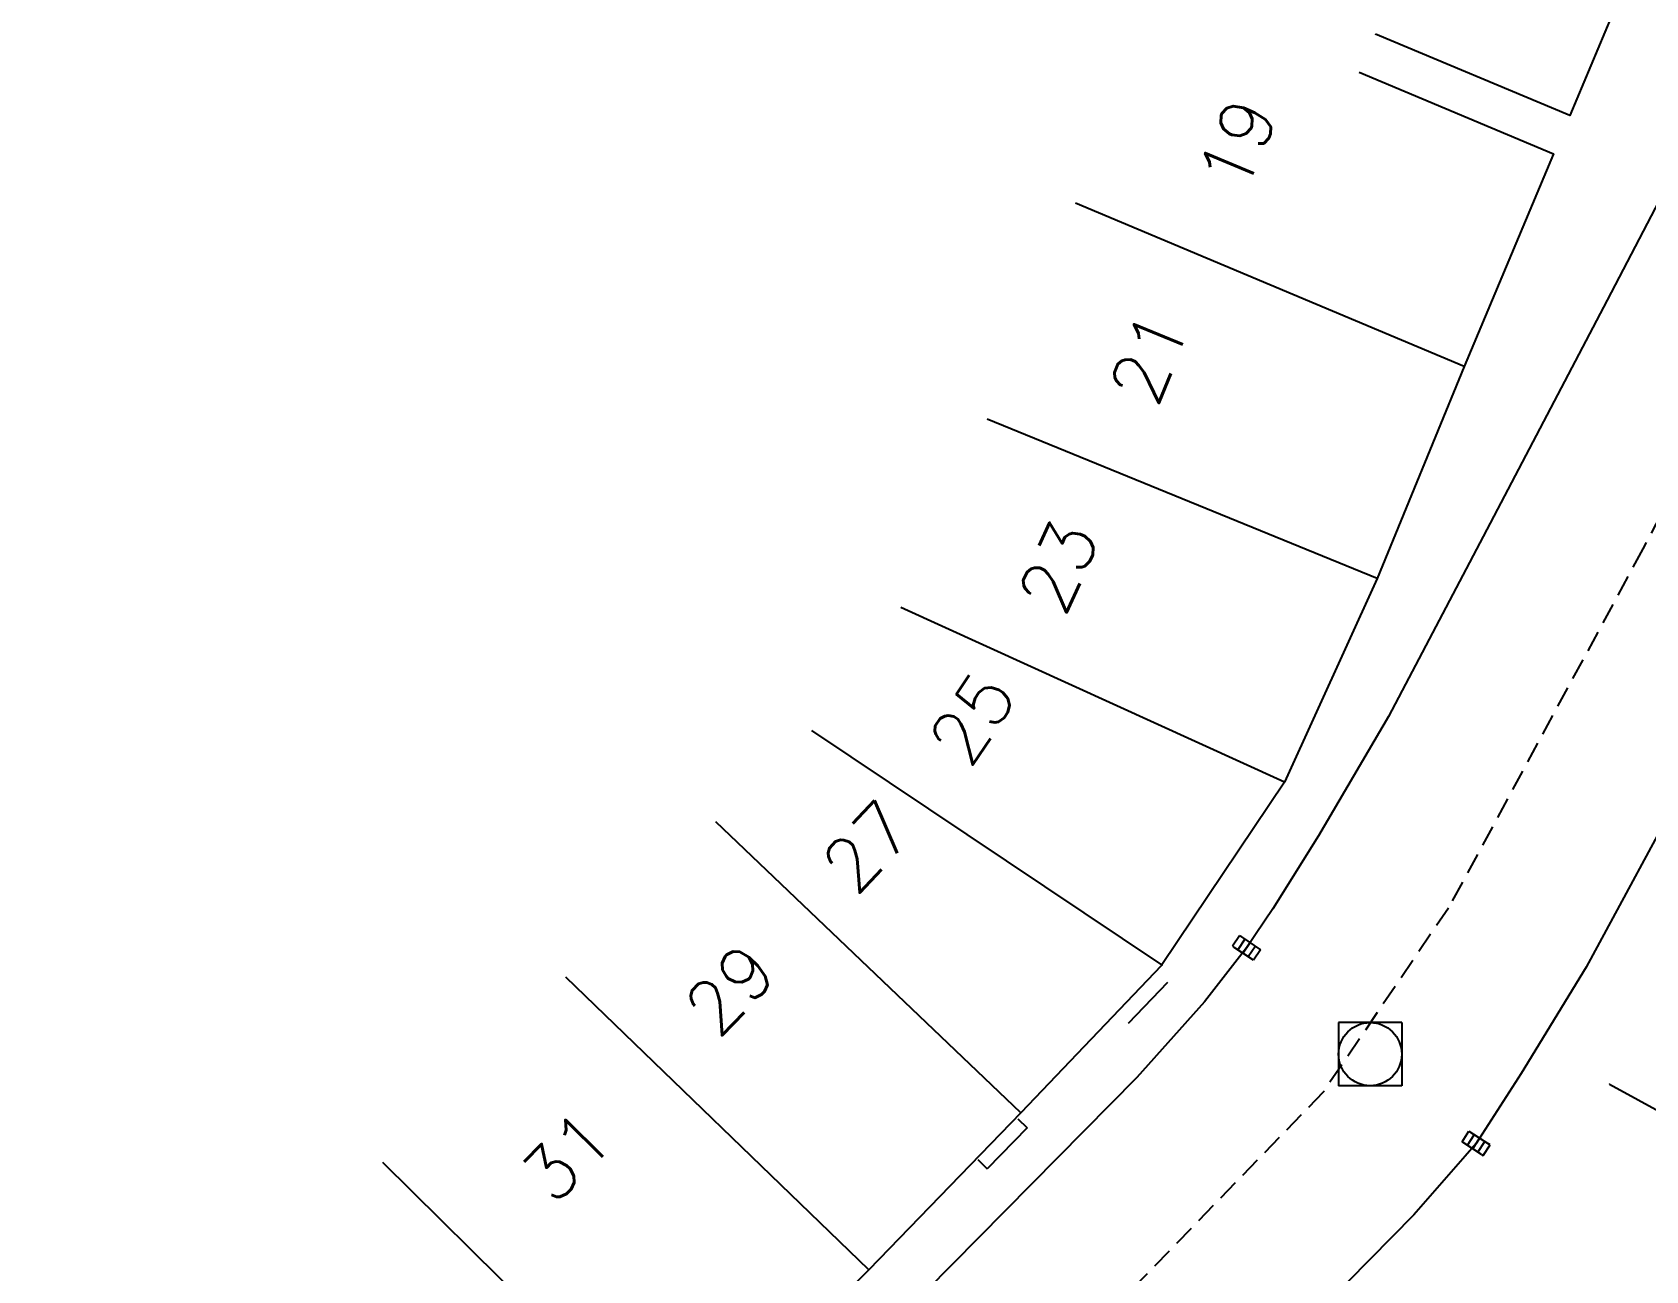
# Model space of a CAD drawing. Header units: millimetres. Extents: x 133000 to 134000, y 143000 to 144000.
# Drawn here: x 133282.66 to 133320.94, y 143760.26 to 143789.66 of the extents above; entities that cross this region are included whole.
import ezdxf
from ezdxf.enums import TextEntityAlignment as Align

# ---------------------------------------------------------------- set-up
doc = ezdxf.new("R2010")
doc.units = ezdxf.units.MM
doc.linetypes.add('DASHED', pattern=[0.75, 0.5, -0.25])
doc.layers.get('0').update_dxf_attribs({"linetype": 'CONTINUOUS'})
for name, color, linetype in [('W0001', 6, 'DASHED'), ('W0008', 7, 'CONTINUOUS'), ('W0100', 7, 'CONTINUOUS'), ('W0105', 7, 'CONTINUOUS'), ('W0322', 7, 'CONTINUOUS'), ('W0400', 7, 'CONTINUOUS'), ('W0420', 7, 'CONTINUOUS'), ('W0991', 7, 'CONTINUOUS'), ('W1102', 7, 'CONTINUOUS')]:
    doc.layers.add(name, color=color, linetype=linetype)
doc.styles.get("Standard").update_dxf_attribs({"font": 'romans.shx', "width": 0.85})

# ---------------------------------------------------------------- blocks, each defined once
blk = doc.blocks.new('T400')
for p, q in [((-0.15, 0.3), (0.15, 0.3)), ((-0.15, -0.25), (-0.15, 0.3)), ((-0.15, 0.15), (0.15, 0.15)), ((-0.15, 0), (0.15, 0)), ((0.15, 0.3), (0.15, -0.25)), ((-0.15, -0.15), (0.15, -0.15)), ((-0.15, -0.25), (-0.15, -0.3)), ((-0.15, -0.3), (0.15, -0.3)), ((0.15, -0.3), (0.15, -0.25))]:
    blk.add_line(p, q)
blk = doc.blocks.new('T420')
for p, q in [((0.75, 0.75), (-0.75, 0.75)), ((-0.75, 0.75), (-0.75, -0.75)), ((0.75, 0.75), (0.75, -0.75)), ((0.75, -0.75), (-0.75, -0.75))]:
    blk.add_line(p, q)
blk.add_ellipse((0, 0), major_axis=(-0.53, 0.53), ratio=1, start_param=3.926991, end_param=10.210176)

msp = doc.modelspace()

# ---------------------------------------------------------------- linework, layer by layer
at = {"layer": 'W0001'}
msp.add_lwpolyline([(133389.322, 143888.003), (133383.15, 143882.026), (133378.674, 143875.413), (133369.116, 143863.47), (133365.053, 143857.63), (133361.076, 143851.038), (133358.18, 143846.159), (133351.298, 143834.346), (133344.542, 143822.232), (133338.082, 143810.222), (133331.396, 143797.477), (133320.876, 143777.398), (133316.262, 143768.869), (133313.292, 143764.498), (133305.722, 143756.688), (133295.024, 143745.842), (133282.753, 143733.479)], dxfattribs=at)
at = {"layer": 'W0008'}
for points in [[(133343.336, 143827.729), (133340.281, 143821.93), (133337.123, 143815.95), (133333.688, 143809.472), (133330.02, 143802.603), (133326.133, 143794.992), (133324.229, 143791.335), (133322.313, 143787.684), (133320.03, 143783.303), (133317.085, 143777.691), (133314.843, 143773.42), (133313.182, 143770.585), (133312.098, 143768.853), (133311.474, 143767.922), (133310.477, 143766.647), (133308.869, 143764.846), (133293.861, 143749.642), (133289.975, 143745.731), (133286.355, 143742.123), (133283.323, 143739.044), (133280.205, 143735.89)], [(133343.576, 143813.071), (133340.673, 143807.567), (133338.368, 143803.159), (133336.479, 143799.484), (133331.006, 143789.12), (133325.323, 143778.341), (133321.957, 143771.959), (133319.532, 143767.464), (133317.992, 143764.944), (133316.92, 143763.282), (133316.66, 143762.981), (133315.442, 143761.585), (133294.028, 143739.836), (133289.505, 143735.282), (133285.301, 143731.068)]]:
    msp.add_lwpolyline(points, dxfattribs=at)
at = {"layer": 'W0100'}
for points in [[(133320.636, 143791.252), (133319.141, 143787.683), (133314.529, 143789.615), (133314.529, 143789.615), (133314.529, 143789.615), (133314.529, 143789.615), (133314.529, 143789.615), (133314.529, 143789.615), (133314.529, 143789.615), (133314.529, 143789.615), (133314.529, 143789.615), (133314.529, 143789.615), (133314.529, 143789.615), (133314.529, 143789.615), (133314.529, 143789.615), (133314.529, 143789.615), (133314.529, 143789.615), (133314.529, 143789.615), (133314.529, 143789.615), (133314.529, 143789.615), (133314.529, 143789.615), (133314.529, 143789.615), (133314.529, 143789.615), (133314.529, 143789.615), (133314.529, 143789.615), (133314.529, 143789.615), (133314.529, 143789.615), (133314.529, 143789.615), (133314.529, 143789.615), (133314.529, 143789.615), (133314.529, 143789.615), (133314.529, 143789.615), (133314.529, 143789.615), (133314.529, 143789.615), (133314.529, 143789.615), (133314.529, 143789.615), (133314.529, 143789.615), (133314.529, 143789.615), (133314.529, 143789.615), (133314.529, 143789.615), (133314.529, 143789.615), (133314.529, 143789.615), (133314.529, 143789.615), (133314.529, 143789.615), (133314.529, 143789.615), (133314.529, 143789.615), (133314.529, 143789.615), (133314.529, 143789.615), (133314.529, 143789.615), (133314.529, 143789.615), (133314.529, 143789.615), (133314.529, 143789.615), (133314.529, 143789.615), (133314.529, 143789.615), (133314.529, 143789.615), (133314.529, 143789.615), (133314.529, 143789.615), (133314.529, 143789.615), (133314.529, 143789.615), (133314.529, 143789.615), (133314.529, 143789.615), (133314.529, 143789.615), (133314.529, 143789.615), (133314.529, 143789.615), (133314.529, 143789.615), (133314.529, 143789.615), (133314.529, 143789.615), (133314.529, 143789.615), (133314.529, 143789.615), (133314.529, 143789.615), (133314.529, 143789.615), (133314.529, 143789.615), (133314.529, 143789.615), (133314.529, 143789.615), (133314.529, 143789.615), (133314.529, 143789.615), (133314.529, 143789.615), (133314.529, 143789.615), (133314.529, 143789.615), (133314.529, 143789.615), (133314.529, 143789.615), (133314.529, 143789.615), (133314.529, 143789.615), (133314.529, 143789.615), (133314.529, 143789.615), (133314.529, 143789.615), (133314.529, 143789.615), (133314.529, 143789.615), (133314.529, 143789.615), (133314.529, 143789.615), (133314.529, 143789.615), (133314.529, 143789.615), (133314.529, 143789.615), (133314.529, 143789.615), (133314.529, 143789.615), (133314.529, 143789.615), (133314.529, 143789.615), (133314.529, 143789.615), (133314.529, 143789.615), (133314.529, 143789.615), (133314.529, 143789.615), (133314.529, 143789.615), (133314.529, 143789.615), (133314.529, 143789.615), (133314.529, 143789.615), (133314.529, 143789.615), (133314.529, 143789.615), (133314.529, 143789.615), (133314.529, 143789.615), (133314.529, 143789.615), (133314.529, 143789.615), (133314.529, 143789.615), (133314.529, 143789.615), (133314.529, 143789.615), (133314.529, 143789.615), (133314.529, 143789.615), (133314.529, 143789.615), (133314.529, 143789.615)], [(133314.148, 143788.711), (133318.757, 143786.773), (133316.634, 143781.724), (133314.574, 143776.689), (133312.372, 143771.859), (133309.465, 143767.519), (133309.456, 143767.51), (133306.119, 143764.012), (133302.513, 143760.282), (133298.095, 143755.804), (133293.575, 143751.219), (133290.739, 143748.365), (133286.756, 143744.335), (133283.87, 143741.622), (133280.313, 143738.115)]]:
    msp.add_lwpolyline(points, dxfattribs=at)
at = {"layer": 'W0105'}
for p, q in [((133309.601, 143767.103), (133308.663, 143766.13)), ((133306.047, 143763.864), (133306.264, 143763.649)), ((133306.264, 143763.649), (133305.321, 143762.681)), ((133305.097, 143762.902), (133305.321, 143762.681))]:
    msp.add_line(p, q, dxfattribs=at)
at = {"layer": 'W0322'}
for points in [[(133320.085, 143764.689), (133320.085, 143764.689), (133320.085, 143764.689), (133320.085, 143764.689), (133320.085, 143764.689), (133320.085, 143764.689), (133320.085, 143764.689), (133320.085, 143764.689), (133320.085, 143764.689), (133320.085, 143764.689), (133320.085, 143764.689), (133320.085, 143764.689), (133320.085, 143764.689), (133320.085, 143764.689), (133320.085, 143764.689), (133320.085, 143764.689), (133320.085, 143764.689), (133320.085, 143764.689), (133320.085, 143764.689), (133320.085, 143764.689), (133320.085, 143764.689), (133320.085, 143764.689), (133320.085, 143764.689), (133320.085, 143764.689), (133320.085, 143764.689), (133320.085, 143764.689), (133320.085, 143764.689), (133320.085, 143764.689), (133320.085, 143764.689), (133320.085, 143764.689), (133320.085, 143764.689), (133320.085, 143764.689), (133320.085, 143764.689), (133320.085, 143764.689), (133320.085, 143764.689), (133320.085, 143764.689), (133320.085, 143764.689), (133320.085, 143764.689), (133320.085, 143764.689), (133320.085, 143764.689), (133320.085, 143764.689), (133320.085, 143764.689), (133320.085, 143764.689), (133320.085, 143764.689), (133320.085, 143764.689), (133320.085, 143764.689), (133320.085, 143764.689), (133320.085, 143764.689), (133320.085, 143764.689), (133320.085, 143764.689), (133320.085, 143764.689), (133320.085, 143764.689), (133320.085, 143764.689), (133320.085, 143764.689), (133320.085, 143764.689), (133320.085, 143764.689), (133320.085, 143764.689), (133320.085, 143764.689), (133320.085, 143764.689), (133320.085, 143764.689), (133320.085, 143764.689), (133320.085, 143764.689), (133320.085, 143764.689), (133320.085, 143764.689), (133320.085, 143764.689), (133320.085, 143764.689), (133320.085, 143764.689), (133320.085, 143764.689), (133320.085, 143764.689), (133320.085, 143764.689), (133320.085, 143764.689), (133320.085, 143764.689), (133320.085, 143764.689), (133320.085, 143764.689), (133320.085, 143764.689), (133320.085, 143764.689), (133320.085, 143764.689), (133320.085, 143764.689), (133320.085, 143764.689), (133320.085, 143764.689), (133320.085, 143764.689), (133320.085, 143764.689), (133320.085, 143764.689), (133320.085, 143764.689), (133320.085, 143764.689), (133320.085, 143764.689), (133320.085, 143764.689), (133320.085, 143764.689), (133320.085, 143764.689), (133320.085, 143764.689), (133320.085, 143764.689), (133320.085, 143764.689), (133320.085, 143764.689), (133320.085, 143764.689), (133320.085, 143764.689), (133320.085, 143764.689), (133320.085, 143764.689), (133320.085, 143764.689), (133320.085, 143764.689), (133320.085, 143764.689), (133320.085, 143764.689)], [(133320.085, 143764.689), (133320.085, 143764.689), (133320.085, 143764.689), (133320.085, 143764.689), (133320.085, 143764.689), (133320.085, 143764.689), (133320.085, 143764.689), (133320.085, 143764.689), (133320.085, 143764.689), (133320.085, 143764.689), (133320.085, 143764.689), (133320.085, 143764.689), (133320.085, 143764.689), (133320.085, 143764.689), (133320.085, 143764.689), (133320.085, 143764.689), (133320.085, 143764.689), (133320.085, 143764.689), (133320.085, 143764.689), (133328.417, 143760.129)]]:
    msp.add_lwpolyline(points, dxfattribs=at)
at = {"layer": 'W1102'}
for p, q in [((133316.634, 143781.724), (133307.415, 143785.6)), ((133314.574, 143776.689), (133305.318, 143780.475)), ((133312.372, 143771.859), (133303.273, 143776.006)), ((133309.465, 143767.519), (133301.157, 143773.085)), ((133306.119, 143764.012), (133298.884, 143770.917)), ((133302.513, 143760.282), (133295.323, 143767.232)), ((133298.095, 143755.804), (133290.976, 143762.827))]:
    msp.add_line(p, q, dxfattribs=at)

# ---------------------------------------------------------------- block references
at = {"layer": 'W0400'}
for p, rotation in [((133311.474, 143767.922), 236.1571259366472), ((133316.92, 143763.282), 57.17389542608205)]:
    msp.add_blockref('T400', p, dxfattribs=dict(at, rotation=rotation))
at = {"layer": 'W0420'}
msp.add_blockref('T420', (133314.406, 143765.402), dxfattribs=at)

# ---------------------------------------------------------------- texts
at = {"layer": 'W0991'}
for s, rotation, p in [('19', 67.1946, (133311.257, 143786.995)), ('21', 67.746, (133309.159, 143781.941)), ('23', 65.4963, (133307.012, 143776.977)), ('25', 56.1766, (133304.965, 143773.38)), ('27', 46.3443, (133302.471, 143770.329)), ('29', 45.9716, (133299.214, 143766.941)), ('31', 45.3885, (133295.343, 143762.981))]:
    msp.add_text(s, height=1.25, rotation=rotation, dxfattribs=at).set_placement(p, align=Align.MIDDLE)

doc.saveas('drawing.dxf')
